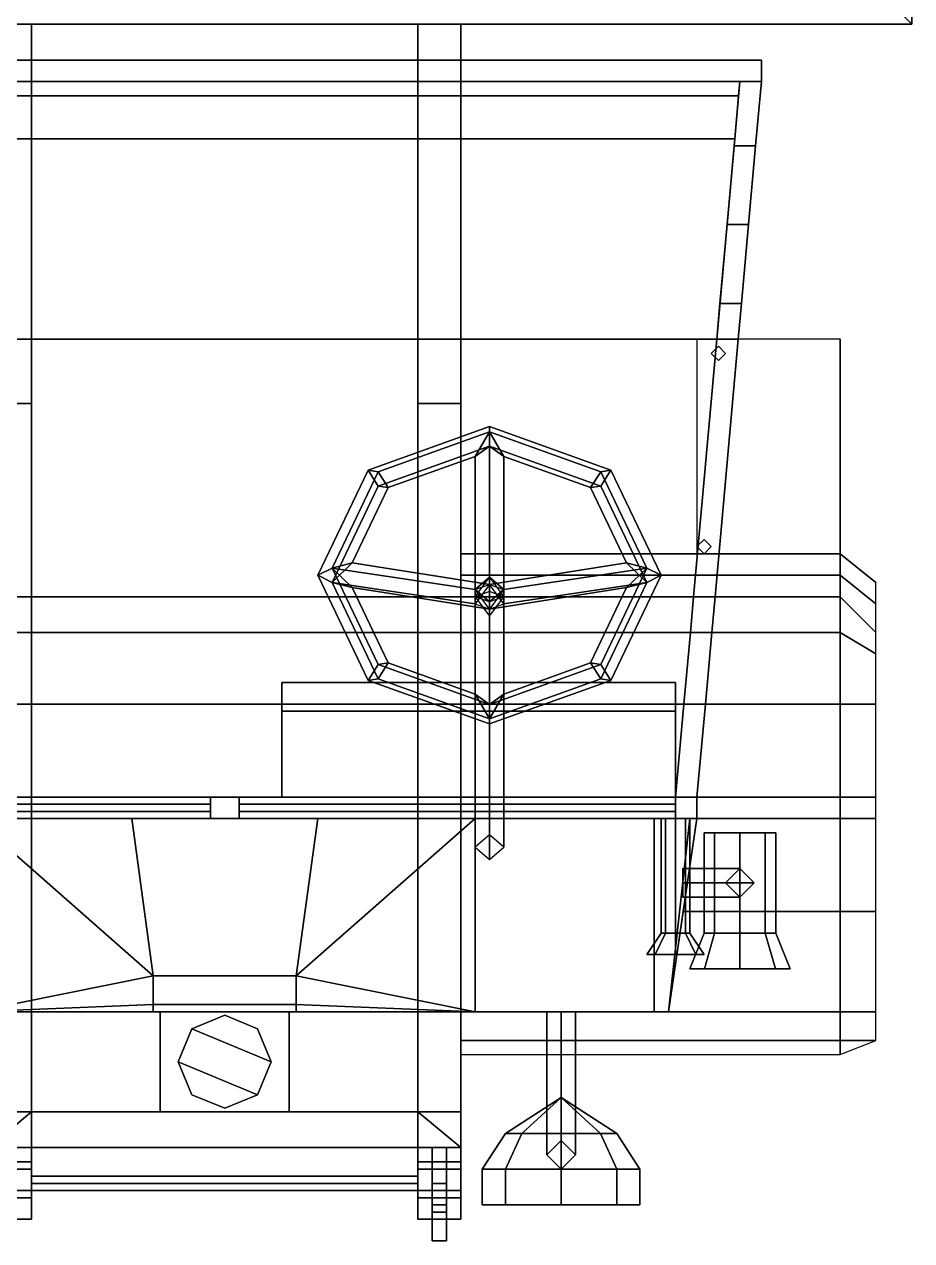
# Model space of a CAD drawing. Extents: x -0.99 to 0.99, y -2.52 to 2.51.
# Drawn here: x -0.28 to 0.96, y -2.52 to -0.82 of the extents above; entities that cross this region are included whole.
import ezdxf

# ---------------------------------------------------------------- set-up
doc = ezdxf.new("R2010")
doc.units = 0
doc.layers.get('0').update_dxf_attribs({"linetype": 'CONTINUOUS'})
doc.layers.add('FENDERS', color=1, linetype='CONTINUOUS')

msp = doc.modelspace()

# ---------------------------------------------------------------- linework, layer by layer
for points in [[(0.96, 2.43, 1.18), (0.96, -0.82, 1.18), (-0.96, -0.82, 1.18), (-0.96, 2.43, 1.18)], [(0.93, -0.79, 1.9), (0.96, -0.82, 1.9), (0.96, 2.43, 1.9), (0.93, 2.4, 1.9)], [(0.96, 2.43, 1.18), (0.96, 2.43, 1.9), (0.96, -0.82, 1.9), (0.96, -0.82, 1.18)], [(-0.93, -0.79, 1.9), (-0.96, -0.82, 1.9), (0.96, -0.82, 1.9), (0.93, -0.79, 1.9)], [(0.96, -0.82, 1.18), (0.96, -0.82, 1.9), (-0.96, -0.82, 1.9), (-0.96, -0.82, 1.18)], [(-0.33, -1.35, 0.63), (-0.33, -0.82, 0.67), (-0.27, -0.82, 0.67), (-0.27, -1.35, 0.63)], [(-0.27, -2.34, 0.77), (-0.27, -0.82, 0.77), (-0.33, -0.82, 0.77), (-0.33, -2.34, 0.77)], [(-0.27, -1.35, 0.63), (-0.27, -0.82, 0.67), (-0.27, -0.82, 0.77), (-0.27, -2.34, 0.77)], [(0.27, -0.82, 0.77), (0.27, -0.82, 0.67), (0.27, -1.35, 0.63), (0.27, -2.34, 0.77)], [(0.27, -1.35, 0.63), (0.27, -0.82, 0.67), (0.33, -0.82, 0.67), (0.33, -1.35, 0.63)], [(0.33, -2.34, 0.77), (0.33, -0.82, 0.77), (0.27, -0.82, 0.77), (0.27, -2.34, 0.77)], [(0.33, -1.35, 0.63), (0.33, -0.82, 0.67), (0.33, -0.82, 0.77), (0.33, -2.34, 0.77)], [(0.75, -0.87, 1.85), (0.75, -0.87, 1.15), (-0.75, -0.87, 1.15), (-0.75, -0.87, 1.85)], [(-0.75, -0.87, 1.85), (-0.75, -0.9, 1.85), (0.75, -0.9, 1.85), (0.75, -0.87, 1.85)], [(0.75, -0.9, 1.85), (0.75, -0.9, 1.15), (0.75, -0.87, 1.15), (0.75, -0.87, 1.85)], [(-0.75, -0.9, 1.85), (-0.72, -0.9, 1.82), (0.72, -0.9, 1.82), (0.75, -0.9, 1.85)], [(-0.72, -0.9, 1.82), (-0.7182, -0.92, 1.81), (0.7182, -0.92, 1.81), (0.72, -0.9, 1.82)], [(0.7119, -0.99, 1.54), (0.7419, -0.99, 1.54), (0.75, -0.9, 1.54), (0.72, -0.9, 1.54)], [(0.7182, -0.92, 1.81), (0.7128, -0.98, 1.7), (0.72, -0.9, 1.54), (0.72, -0.9, 1.82)], [(0.7128, -0.98, 1.54), (0.7128, -0.98, 1.54), (0.72, -0.9, 1.54), (0.7128, -0.98, 1.7)], [(0.72, -0.9, 1.54), (0.75, -0.9, 1.54), (0.75, -0.9, 1.85), (0.72, -0.9, 1.82)], [(0.7419, -0.99, 1.54), (0.7419, -0.99, 1.12), (0.75, -0.9, 1.15), (0.75, -0.9, 1.54)], [(-0.7182, -0.92, 1.81), (-0.7128, -0.98, 1.7), (0.7128, -0.98, 1.7), (0.7182, -0.92, 1.81)], [(-0.7128, -0.98, 1.7), (-0.7128, -0.98, 1.31), (0.7128, -0.98, 1.31), (0.7128, -0.98, 1.7)], [(-0.7128, -0.98, 1.31), (-0.6876, -1.26, 1.31), (0.6876, -1.26, 1.31), (0.7128, -0.98, 1.31)], [(0.702, -1.1, 1.54), (0.7128, -0.98, 1.31), (0.6876, -1.26, 1.31), (0.6921, -1.21, 1.54)], [(0.7119, -0.99, 1.54), (0.7128, -0.98, 1.31), (0.7128, -0.98, 1.31), (0.702, -1.1, 1.54)], [(0.7128, -0.98, 1.54), (0.7128, -0.98, 1.31), (0.7128, -0.98, 1.31), (0.7119, -0.99, 1.54)], [(0.702, -1.1, 1.54), (0.732, -1.1, 1.54), (0.7419, -0.99, 1.54), (0.7119, -0.99, 1.54)], [(0.732, -1.1, 1.54), (0.732, -1.1, 1.06), (0.7419, -0.99, 1.12), (0.7419, -0.99, 1.54)], [(0.6921, -1.21, 1.54), (0.7221, -1.21, 1.54), (0.732, -1.1, 1.54), (0.702, -1.1, 1.54)], [(0.7221, -1.21, 1.54), (0.7221, -1.21, 0.94), (0.732, -1.1, 1.06), (0.732, -1.1, 1.54)], [(0.6921, -1.21, 1.54), (0.6876, -1.26, 1.31), (0.6876, -1.26, 1.31), (0.6876, -1.26, 1.54)], [(0.6876, -1.26, 1.54), (0.7176, -1.26, 1.54), (0.7221, -1.21, 1.54), (0.6921, -1.21, 1.54)], [(0.7176, -1.26, 1.54), (0.7176, -1.26, 0.77), (0.7221, -1.21, 0.94), (0.7221, -1.21, 1.54)], [(-0.6552, -1.62, 0.87), (0.6552, -1.62, 0.87), (0.6876, -1.26, 0.87), (-0.6876, -1.26, 0.87)], [(-0.6876, -1.26, 0.87), (0.6876, -1.26, 0.87), (0.6876, -1.26, 1.31), (-0.6876, -1.26, 1.31)], [(0.6876, -1.26, 1.54), (0.6876, -1.26, 0.87), (0.6552, -1.62, 0.87), (0.6552, -1.62, 1.54)], [(0.6552, -1.62, 1.54), (0.6852, -1.62, 1.54), (0.7176, -1.26, 1.54), (0.6876, -1.26, 1.54)], [(0.6852, -1.62, 1.54), (0.6852, -1.62, 0.77), (0.7176, -1.26, 0.77), (0.7176, -1.26, 1.54)], [(-0.33, -2.39, 0.63), (-0.33, -1.35, 0.63), (-0.27, -1.35, 0.63), (-0.27, -2.34, 0.63)], [(0.27, -2.34, 0.77), (0.27, -1.35, 0.63), (0.27, -2.34, 0.63), (0.27, -2.34, 0.77)], [(0.27, -2.34, 0.63), (0.27, -1.35, 0.63), (0.33, -1.35, 0.63), (0.33, -2.39, 0.63)], [(0.33, -2.39, 0.63), (0.33, -1.35, 0.63), (0.33, -2.34, 0.77), (0.33, -2.39, 0.72)], [(0.2003, -1.443, 1.6651), (0.2144, -1.4453, 1.6895), (0.37, -1.3895, 1.6573), (0.37, -1.3822, 1.63)], [(0.2144, -1.4653, 1.6549), (0.2003, -1.443, 1.6651), (0.37, -1.3822, 1.63), (0.37, -1.4095, 1.6227)], [(0.2144, -1.4453, 1.6895), (0.2286, -1.4675, 1.6793), (0.35, -1.424, 1.6541), (0.37, -1.3895, 1.6573)], [(0.35, -1.62, 1.698), (0.37, -1.5927, 1.7054), (0.37, -1.3895, 1.6573), (0.35, -1.424, 1.6541)], [(0.37, -1.3822, 1.63), (0.37, -1.3895, 1.6573), (0.5256, -1.4453, 1.6895), (0.5397, -1.443, 1.6651)], [(0.37, -1.4095, 1.6227), (0.37, -1.3822, 1.63), (0.5397, -1.443, 1.6651), (0.5256, -1.4653, 1.6549)], [(0.37, -1.3895, 1.6573), (0.39, -1.424, 1.6541), (0.5114, -1.4675, 1.6793), (0.5256, -1.4453, 1.6895)], [(0.37, -1.5927, 1.7054), (0.39, -1.62, 1.698), (0.39, -1.424, 1.6541), (0.37, -1.3895, 1.6573)], [(0.2286, -1.4675, 1.6793), (0.2144, -1.4653, 1.6549), (0.37, -1.4095, 1.6227), (0.35, -1.424, 1.6541)], [(0.37, -1.6127, 1.6707), (0.35, -1.62, 1.698), (0.35, -1.424, 1.6541), (0.37, -1.4095, 1.6227)], [(0.39, -1.424, 1.6541), (0.37, -1.4095, 1.6227), (0.5256, -1.4653, 1.6549), (0.5114, -1.4675, 1.6793)], [(0.39, -1.62, 1.698), (0.37, -1.6127, 1.6707), (0.37, -1.4095, 1.6227), (0.39, -1.424, 1.6541)], [(0.13, -1.59, 1.75), (0.15, -1.58, 1.7673), (0.2144, -1.4453, 1.6895), (0.2003, -1.443, 1.6651)], [(0.15, -1.6, 1.7327), (0.13, -1.59, 1.75), (0.2003, -1.443, 1.6651), (0.2144, -1.4653, 1.6549)], [(0.5397, -1.443, 1.6651), (0.5256, -1.4453, 1.6895), (0.59, -1.58, 1.7673), (0.61, -1.59, 1.75)], [(0.5256, -1.4653, 1.6549), (0.5397, -1.443, 1.6651), (0.61, -1.59, 1.75), (0.59, -1.6, 1.7327)], [(0.15, -1.58, 1.7673), (0.1783, -1.5727, 1.74), (0.2286, -1.4675, 1.6793), (0.2144, -1.4453, 1.6895)], [(0.5256, -1.4453, 1.6895), (0.5114, -1.4675, 1.6793), (0.5617, -1.5727, 1.74), (0.59, -1.58, 1.7673)], [(0.1783, -1.5727, 1.74), (0.15, -1.6, 1.7327), (0.2144, -1.4653, 1.6549), (0.2286, -1.4675, 1.6793)], [(0.5114, -1.4675, 1.6793), (0.5256, -1.4653, 1.6549), (0.59, -1.6, 1.7327), (0.5617, -1.5727, 1.74)], [(0.2003, -1.737, 1.8349), (0.2144, -1.7147, 1.8451), (0.15, -1.58, 1.7673), (0.13, -1.59, 1.75)], [(0.35, -1.61, 1.7154), (0.37, -1.6027, 1.688), (0.1783, -1.5727, 1.74), (0.15, -1.58, 1.7673)], [(0.37, -1.6027, 1.688), (0.35, -1.63, 1.6807), (0.15, -1.6, 1.7327), (0.1783, -1.5727, 1.74)], [(0.2144, -1.7147, 1.8451), (0.2286, -1.7125, 1.8207), (0.1783, -1.6073, 1.76), (0.15, -1.58, 1.7673)], [(0.37, -1.6373, 1.708), (0.35, -1.61, 1.7154), (0.15, -1.58, 1.7673), (0.1783, -1.6073, 1.76)], [(0.37, -1.6027, 1.688), (0.39, -1.61, 1.7154), (0.59, -1.58, 1.7673), (0.5617, -1.5727, 1.74)], [(0.39, -1.63, 1.6807), (0.37, -1.6027, 1.688), (0.5617, -1.5727, 1.74), (0.59, -1.6, 1.7327)], [(0.39, -1.61, 1.7154), (0.37, -1.6373, 1.708), (0.5617, -1.6073, 1.76), (0.59, -1.58, 1.7673)], [(0.59, -1.58, 1.7673), (0.5617, -1.6073, 1.76), (0.5114, -1.7125, 1.8207), (0.5256, -1.7147, 1.8451)], [(0.61, -1.59, 1.75), (0.59, -1.58, 1.7673), (0.5256, -1.7147, 1.8451), (0.5397, -1.737, 1.8349)], [(0.2144, -1.7347, 1.8105), (0.2003, -1.737, 1.8349), (0.13, -1.59, 1.75), (0.15, -1.6, 1.7327)], [(0.37, -1.9527, 1.0818), (0.35, -1.97, 1.0918), (0.35, -1.61, 1.7154), (0.37, -1.5927, 1.7054)], [(0.37, -1.6273, 1.7254), (0.39, -1.61, 1.7154), (0.37, -1.5927, 1.7054), (0.35, -1.61, 1.7154)], [(0.39, -1.97, 1.0918), (0.37, -1.9527, 1.0818), (0.37, -1.5927, 1.7054), (0.39, -1.61, 1.7154)], [(0.59, -1.6, 1.7327), (0.61, -1.59, 1.75), (0.5397, -1.737, 1.8349), (0.5256, -1.7347, 1.8105)], [(0.2286, -1.7125, 1.8207), (0.2144, -1.7347, 1.8105), (0.15, -1.6, 1.7327), (0.1783, -1.6073, 1.76)], [(0.35, -1.63, 1.6807), (0.37, -1.6373, 1.708), (0.1783, -1.6073, 1.76), (0.15, -1.6, 1.7327)], [(0.35, -1.97, 1.0918), (0.37, -1.9873, 1.1018), (0.37, -1.6273, 1.7254), (0.35, -1.61, 1.7154)], [(0.37, -1.6373, 1.708), (0.39, -1.63, 1.6807), (0.59, -1.6, 1.7327), (0.5617, -1.6073, 1.76)], [(0.37, -1.9873, 1.1018), (0.39, -1.97, 1.0918), (0.39, -1.61, 1.7154), (0.37, -1.6273, 1.7254)], [(0.5617, -1.6073, 1.76), (0.59, -1.6, 1.7327), (0.5256, -1.7347, 1.8105), (0.5114, -1.7125, 1.8207)], [(-0.6507, -1.67, 0.94), (0.6507, -1.67, 0.94), (0.6552, -1.62, 0.87), (-0.6552, -1.62, 0.87)], [(0.37, -1.6273, 1.7254), (0.35, -1.62, 1.698), (0.35, -1.756, 1.8459), (0.37, -1.7705, 1.8773)], [(0.35, -1.62, 1.698), (0.37, -1.6473, 1.6907), (0.37, -1.7905, 1.8427), (0.35, -1.756, 1.8459)], [(0.39, -1.62, 1.698), (0.37, -1.6273, 1.7254), (0.37, -1.7705, 1.8773), (0.39, -1.756, 1.8459)], [(0.37, -1.6473, 1.6907), (0.39, -1.62, 1.698), (0.39, -1.756, 1.8459), (0.37, -1.7905, 1.8427)], [(0.6552, -1.62, 1.54), (0.6552, -1.62, 0.87), (0.6507, -1.67, 0.94), (0.6507, -1.67, 1.54)], [(0.6507, -1.67, 1.54), (0.6807, -1.67, 1.54), (0.6852, -1.62, 1.54), (0.6552, -1.62, 1.54)], [(0.6807, -1.67, 1.54), (0.6807, -1.67, 0.87), (0.6852, -1.62, 0.77), (0.6852, -1.62, 1.54)], [(-0.6417, -1.77, 1.03), (0.6417, -1.77, 1.03), (0.6507, -1.67, 0.94), (-0.6507, -1.67, 0.94)], [(0.6507, -1.67, 1.54), (0.6507, -1.67, 0.94), (0.6417, -1.77, 1.03), (0.6417, -1.77, 1.54)], [(0.6417, -1.77, 1.54), (0.6717, -1.77, 1.54), (0.6807, -1.67, 1.54), (0.6507, -1.67, 1.54)], [(0.6717, -1.77, 1.54), (0.6717, -1.77, 0.96), (0.6807, -1.67, 0.87), (0.6807, -1.67, 1.54)], [(0.37, -1.7978, 1.87), (0.37, -1.7705, 1.8773), (0.2144, -1.7147, 1.8451), (0.2003, -1.737, 1.8349)], [(0.37, -1.7705, 1.8773), (0.35, -1.756, 1.8459), (0.2286, -1.7125, 1.8207), (0.2144, -1.7147, 1.8451)], [(0.35, -1.756, 1.8459), (0.37, -1.7905, 1.8427), (0.2144, -1.7347, 1.8105), (0.2286, -1.7125, 1.8207)], [(0.5256, -1.7147, 1.8451), (0.5114, -1.7125, 1.8207), (0.39, -1.756, 1.8459), (0.37, -1.7705, 1.8773)], [(0.5114, -1.7125, 1.8207), (0.5256, -1.7347, 1.8105), (0.37, -1.7905, 1.8427), (0.39, -1.756, 1.8459)], [(0.5397, -1.737, 1.8349), (0.5256, -1.7147, 1.8451), (0.37, -1.7705, 1.8773), (0.37, -1.7978, 1.87)], [(0.08, -1.74, 1.56), (0.08, -1.9, 1.54), (0.08, -1.9, 1.76), (0.08, -1.78, 1.76)], [(0.63, -1.78, 1.76), (0.63, -1.74, 1.56), (0.08, -1.74, 1.56), (0.08, -1.78, 1.76)], [(0.63, -1.74, 1.56), (0.63, -1.9, 1.54), (0.08, -1.9, 1.54), (0.08, -1.74, 1.56)], [(0.37, -1.7905, 1.8427), (0.37, -1.7978, 1.87), (0.2003, -1.737, 1.8349), (0.2144, -1.7347, 1.8105)], [(0.5256, -1.7347, 1.8105), (0.5397, -1.737, 1.8349), (0.37, -1.7978, 1.87), (0.37, -1.7905, 1.8427)], [(0.63, -1.9, 1.76), (0.63, -1.9, 1.54), (0.63, -1.74, 1.56), (0.63, -1.78, 1.76)], [(-0.63, -1.9, 1.1), (0.63, -1.9, 1.1), (0.6417, -1.77, 1.03), (-0.6417, -1.77, 1.03)], [(0.08, -1.78, 1.76), (0.08, -1.9, 1.76), (0.63, -1.9, 1.76), (0.63, -1.78, 1.76)], [(0.6417, -1.77, 1.54), (0.6417, -1.77, 1.03), (0.63, -1.9, 1.1), (0.63, -1.9, 1.54)], [(0.63, -1.9, 1.54), (0.66, -1.9, 1.54), (0.6717, -1.77, 1.54), (0.6417, -1.77, 1.54)], [(0.66, -1.9, 1.54), (0.66, -1.9, 1.03), (0.6717, -1.77, 0.96), (0.6717, -1.77, 1.54)], [(-0.66, -1.9, 1.76), (-0.66, -1.93, 1.76), (0.66, -1.93, 1.76), (0.66, -1.9, 1.76)], [(-0.66, -1.93, 2.21), (0.66, -1.93, 2.21), (0.66, -1.9, 2.21), (-0.66, -1.9, 2.21)], [(-0.66, -1.9, 2.21), (0.66, -1.9, 2.21), (0.63, -1.9, 2.18), (-0.63, -1.9, 2.18)], [(0.08, -1.9, 1.76), (0.08, -1.9, 1.54), (-0.66, -1.9, 1.54), (-0.66, -1.9, 1.76)], [(0.63, -1.9, 1.54), (0.63, -1.9, 1.1), (-0.63, -1.9, 1.1), (-0.63, -1.9, 1.54)], [(0.63, -1.9, 2.18), (0.63, -1.93, 2.18), (-0.63, -1.93, 2.18), (-0.63, -1.9, 2.18)], [(-0.63, -1.9, 1.89), (-0.02, -1.9, 1.89), (-0.02, -1.9, 1.87), (-0.63, -1.9, 1.87)], [(-0.02, -1.9, 1.87), (-0.02, -1.93, 1.87), (-0.63, -1.93, 1.87), (-0.63, -1.9, 1.87)], [(-0.63, -1.93, 1.89), (-0.02, -1.93, 1.89), (-0.02, -1.9, 1.89), (-0.63, -1.9, 1.89)], [(-0.02, -1.9, 1.76), (-0.02, -1.9, 2.18), (0.02, -1.9, 2.18), (0.02, -1.9, 1.76)], [(-0.02, -1.93, 1.89), (-0.02, -1.93, 2.18), (-0.02, -1.9, 2.18), (-0.02, -1.9, 1.89)], [(-0.02, -1.91, 1.76), (-0.02, -1.91, 1.87), (-0.02, -1.9, 1.87), (-0.02, -1.9, 1.76)], [(0.02, -1.9, 2.18), (0.02, -1.93, 2.18), (0.02, -1.93, 1.89), (0.02, -1.9, 1.89)], [(0.02, -1.93, 1.89), (0.63, -1.93, 1.89), (0.63, -1.9, 1.89), (0.02, -1.9, 1.89)], [(0.02, -1.9, 1.89), (0.63, -1.9, 1.89), (0.63, -1.9, 1.87), (0.02, -1.9, 1.87)], [(0.63, -1.9, 1.87), (0.63, -1.93, 1.87), (0.02, -1.93, 1.87), (0.02, -1.9, 1.87)], [(0.02, -1.9, 1.87), (0.02, -1.91, 1.87), (0.02, -1.91, 1.76), (0.02, -1.9, 1.76)], [(0.66, -1.9, 1.76), (0.66, -1.9, 1.54), (0.63, -1.9, 1.54), (0.63, -1.9, 1.76)], [(0.63, -1.9, 1.89), (0.63, -1.93, 1.89), (0.63, -1.93, 2.18), (0.63, -1.9, 2.18)], [(0.66, -1.9, 2.21), (0.66, -1.9, 1.76), (0.63, -1.9, 1.76), (0.63, -1.9, 2.18)], [(0.63, -1.9, 1.76), (0.63, -1.91, 1.76), (0.63, -1.91, 1.87), (0.63, -1.9, 1.87)], [(0.66, -1.93, 1.76), (0.66, -1.93, 1.04), (0.66, -1.9, 1.03), (0.66, -1.9, 1.76)], [(0.66, -1.93, 2.21), (0.66, -1.93, 1.76), (0.66, -1.9, 1.76), (0.66, -1.9, 2.21)], [(-0.63, -1.91, 1.87), (-0.02, -1.91, 1.87), (-0.02, -1.91, 1.76), (-0.63, -1.91, 1.76)], [(-0.63, -1.92, 1.76), (-0.02, -1.92, 1.76), (-0.02, -1.92, 1.87), (-0.63, -1.92, 1.87)], [(-0.02, -1.93, 1.76), (-0.02, -1.93, 1.87), (-0.02, -1.92, 1.87), (-0.02, -1.92, 1.76)], [(0.02, -1.91, 1.87), (0.63, -1.91, 1.87), (0.63, -1.91, 1.76), (0.02, -1.91, 1.76)], [(0.02, -1.92, 1.76), (0.63, -1.92, 1.76), (0.63, -1.92, 1.87), (0.02, -1.92, 1.87)], [(0.02, -1.92, 1.87), (0.02, -1.93, 1.87), (0.02, -1.93, 1.76), (0.02, -1.92, 1.76)], [(0.63, -1.92, 1.76), (0.63, -1.93, 1.76), (0.63, -1.93, 1.87), (0.63, -1.92, 1.87)], [(-0.66, -1.93, 1.76), (-0.66, -1.93, 1.04), (0.66, -1.93, 1.04), (0.66, -1.93, 1.76)], [(-0.63, -1.93, 2.18), (0.63, -1.93, 2.18), (0.66, -1.93, 2.21), (-0.66, -1.93, 2.21)], [(-0.63, -1.93, 1.87), (-0.02, -1.93, 1.87), (-0.02, -1.93, 1.89), (-0.63, -1.93, 1.89)], [(-0.35, -1.93, 1.72), (-0.35, -1.93, 1.72), (-0.1, -2.15, 1.74), (-0.13, -1.93, 1.75)], [(-0.35, -1.93, 1.72), (-0.35, -1.93, 1.72), (-0.35, -2.2, 1.67), (-0.1, -2.15, 1.74)], [(-0.13, -1.93, 1.75), (-0.1, -2.15, 1.74), (0.1, -2.15, 1.74), (0.13, -1.93, 1.75)], [(0.02, -1.93, 1.76), (0.02, -1.93, 2.18), (-0.02, -1.93, 2.18), (-0.02, -1.93, 1.76)], [(0.02, -1.93, 1.87), (0.63, -1.93, 1.87), (0.63, -1.93, 1.89), (0.02, -1.93, 1.89)], [(0.13, -1.93, 1.75), (0.1, -2.15, 1.74), (0.35, -1.93, 1.72)], [(0.1, -2.15, 1.74), (0.35, -2.2, 1.67), (0.35, -1.93, 1.72)], [(0.35, -2.2, 1.67), (0.6, -2.2, 1.62), (0.6, -1.93, 1.66), (0.35, -1.93, 1.72)], [(0.6, -2.2, 1.62), (0.62, -2.2, 1.57), (0.65, -1.93, 1.61), (0.6, -1.93, 1.66)], [(0.6159, -1.93, 1.7441), (0.61, -1.93, 1.73), (0.61, -2.09, 1.73), (0.6159, -2.09, 1.7441)], [(0.61, -1.93, 1.73), (0.6159, -1.93, 1.7159), (0.6159, -2.09, 1.7159), (0.61, -2.09, 1.73)], [(0.63, -1.93, 1.75), (0.6159, -1.93, 1.7441), (0.6159, -2.09, 1.7441), (0.63, -2.09, 1.75)], [(0.6159, -1.93, 1.7159), (0.63, -1.93, 1.71), (0.63, -2.09, 1.71), (0.6159, -2.09, 1.7159)], [(0.62, -2.2, 1.57), (0.62, -2.2, 1.06), (0.6407, -2.06, 1.06), (0.66, -1.93, 1.57)], [(0.62, -2.2, 1.57), (0.62, -2.2, 1.57), (0.66, -1.93, 1.57), (0.65, -1.93, 1.61)], [(0.63, -1.93, 2.18), (0.63, -1.93, 1.76), (0.66, -1.93, 1.76), (0.66, -1.93, 2.21)], [(0.6441, -1.93, 1.7441), (0.63, -1.93, 1.75), (0.63, -2.09, 1.75), (0.6441, -2.09, 1.7441)], [(0.63, -1.93, 1.71), (0.6441, -1.93, 1.7159), (0.6441, -2.09, 1.7159), (0.63, -2.09, 1.71)], [(0.66, -1.93, 1.57), (0.6407, -2.06, 1.06), (0.66, -1.93, 1.04), (0.66, -1.93, 1.57)], [(0.65, -1.93, 1.73), (0.6441, -1.93, 1.7441), (0.6441, -2.09, 1.7441), (0.65, -2.09, 1.73)], [(0.6441, -1.93, 1.7159), (0.65, -1.93, 1.73), (0.65, -2.09, 1.73), (0.6441, -2.09, 1.7159)], [(0.77, -1.95, 1.52), (0.6846, -1.95, 1.4846), (0.67, -1.95, 1.52), (0.7554, -1.95, 1.5554)], [(0.7554, -1.95, 1.5554), (0.67, -1.95, 1.52), (0.6846, -1.95, 1.5554), (0.72, -1.95, 1.57)], [(0.67, -1.95, 1.52), (0.6846, -1.95, 1.4846), (0.6846, -2.09, 1.4846), (0.67, -2.09, 1.52)], [(0.6846, -1.95, 1.5554), (0.67, -1.95, 1.52), (0.67, -2.09, 1.52), (0.6846, -2.09, 1.5554)], [(0.7554, -1.95, 1.4846), (0.72, -1.95, 1.47), (0.6846, -1.95, 1.4846), (0.77, -1.95, 1.52)], [(0.6846, -1.95, 1.4846), (0.72, -1.95, 1.47), (0.72, -2.09, 1.47), (0.6846, -2.09, 1.4846)], [(0.72, -1.95, 1.57), (0.6846, -1.95, 1.5554), (0.6846, -2.09, 1.5554), (0.72, -2.09, 1.57)], [(0.72, -1.95, 1.47), (0.7554, -1.95, 1.4846), (0.7554, -2.09, 1.4846), (0.72, -2.09, 1.47)], [(0.7554, -1.95, 1.5554), (0.72, -1.95, 1.57), (0.72, -2.09, 1.57), (0.7554, -2.09, 1.5554)], [(0.7554, -1.95, 1.4846), (0.77, -1.95, 1.52), (0.77, -2.09, 1.52), (0.7554, -2.09, 1.4846)], [(0.77, -1.95, 1.52), (0.7554, -1.95, 1.5554), (0.7554, -2.09, 1.5554), (0.77, -2.09, 1.52)], [(0.64, -2.02, 1.41), (0.64, -2, 1.43), (0.72, -2, 1.43), (0.74, -2.02, 1.41)], [(0.64, -2, 1.43), (0.64, -2.02, 1.45), (0.7, -2.02, 1.45), (0.72, -2, 1.43)], [(0.72, -2, 1.43), (0.7, -2.02, 1.45), (0.7, -2.02, 1.49), (0.72, -2, 1.47)], [(0.74, -2.02, 1.41), (0.72, -2, 1.43), (0.72, -2, 1.47), (0.74, -2.02, 1.49)], [(0.64, -2.04, 1.43), (0.64, -2.02, 1.41), (0.74, -2.02, 1.41), (0.72, -2.04, 1.43)], [(0.64, -2.02, 1.45), (0.64, -2.04, 1.43), (0.72, -2.04, 1.43), (0.7, -2.02, 1.45)], [(0.7, -2.02, 1.45), (0.72, -2.04, 1.43), (0.72, -2.04, 1.47), (0.7, -2.02, 1.49)], [(0.72, -2.04, 1.43), (0.74, -2.02, 1.41), (0.74, -2.02, 1.49), (0.72, -2.04, 1.47)], [(0.6017, -2.12, 1.7017), (0.59, -2.12, 1.73), (0.61, -2.09, 1.73), (0.6159, -2.09, 1.7159)], [(0.59, -2.12, 1.73), (0.6017, -2.12, 1.7583), (0.6159, -2.09, 1.7441), (0.61, -2.09, 1.73)], [(0.63, -2.12, 1.69), (0.6017, -2.12, 1.7017), (0.6159, -2.09, 1.7159), (0.63, -2.09, 1.71)], [(0.6017, -2.12, 1.7583), (0.63, -2.12, 1.77), (0.63, -2.09, 1.75), (0.6159, -2.09, 1.7441)], [(0.6583, -2.12, 1.7017), (0.63, -2.12, 1.69), (0.63, -2.09, 1.71), (0.6441, -2.09, 1.7159)], [(0.63, -2.12, 1.77), (0.6583, -2.12, 1.7583), (0.6441, -2.09, 1.7441), (0.63, -2.09, 1.75)], [(0.67, -2.12, 1.73), (0.6583, -2.12, 1.7017), (0.6441, -2.09, 1.7159), (0.65, -2.09, 1.73)], [(0.6583, -2.12, 1.7583), (0.67, -2.12, 1.73), (0.65, -2.09, 1.73), (0.6441, -2.09, 1.7441)], [(0.65, -2.14, 1.52), (0.6705, -2.14, 1.5695), (0.6846, -2.09, 1.5554), (0.67, -2.09, 1.52)], [(0.6705, -2.14, 1.4705), (0.65, -2.14, 1.52), (0.67, -2.09, 1.52), (0.6846, -2.09, 1.4846)], [(0.6705, -2.14, 1.5695), (0.72, -2.14, 1.59), (0.72, -2.09, 1.57), (0.6846, -2.09, 1.5554)], [(0.72, -2.14, 1.45), (0.6705, -2.14, 1.4705), (0.6846, -2.09, 1.4846), (0.72, -2.09, 1.47)], [(0.72, -2.14, 1.59), (0.7695, -2.14, 1.5695), (0.7554, -2.09, 1.5554), (0.72, -2.09, 1.57)], [(0.7695, -2.14, 1.4705), (0.72, -2.14, 1.45), (0.72, -2.09, 1.47), (0.7554, -2.09, 1.4846)], [(0.7695, -2.14, 1.5695), (0.79, -2.14, 1.52), (0.77, -2.09, 1.52), (0.7554, -2.09, 1.5554)], [(0.79, -2.14, 1.52), (0.7695, -2.14, 1.4705), (0.7554, -2.09, 1.4846), (0.77, -2.09, 1.52)], [(0.59, -2.12, 1.73), (0.6583, -2.12, 1.7583), (0.63, -2.12, 1.77), (0.6017, -2.12, 1.7583)], [(0.6017, -2.12, 1.7017), (0.67, -2.12, 1.73), (0.6583, -2.12, 1.7583), (0.59, -2.12, 1.73)], [(0.63, -2.12, 1.69), (0.6583, -2.12, 1.7017), (0.67, -2.12, 1.73), (0.6017, -2.12, 1.7017)], [(0.6705, -2.14, 1.4705), (0.79, -2.14, 1.52), (0.7695, -2.14, 1.5695), (0.65, -2.14, 1.52)], [(0.65, -2.14, 1.52), (0.7695, -2.14, 1.5695), (0.72, -2.14, 1.59), (0.6705, -2.14, 1.5695)], [(0.72, -2.14, 1.45), (0.7695, -2.14, 1.4705), (0.79, -2.14, 1.52), (0.6705, -2.14, 1.4705)], [(-0.1, -2.19, 1.71), (-0.1, -2.15, 1.74), (-0.35, -2.2, 1.67)], [(0.1, -2.19, 1.71), (0.1, -2.15, 1.74), (-0.1, -2.15, 1.74), (-0.1, -2.19, 1.71)], [(0.35, -2.2, 1.67), (0.35, -2.2, 1.67), (0.1, -2.15, 1.74), (0.1, -2.19, 1.71)], [(-0.1, -2.2, 1.7), (-0.1, -2.19, 1.71), (-0.35, -2.2, 1.67)], [(0.1, -2.2, 1.7), (0.1, -2.19, 1.71), (-0.1, -2.19, 1.71), (-0.1, -2.2, 1.7)], [(0.35, -2.2, 1.67), (0.35, -2.2, 1.67), (0.1, -2.19, 1.71), (0.1, -2.2, 1.7)], [(-0.62, -2.2, 1.57), (-0.33, -2.2, 1.47), (-0.27, -2.2, 1.5), (-0.6, -2.2, 1.62)], [(-0.6, -2.2, 1.62), (-0.09, -2.2, 1.55), (0.09, -2.2, 1.55), (0.6, -2.2, 1.62)], [(-0.35, -2.2, 1.67), (-0.6, -2.2, 1.62), (0.6, -2.2, 1.62), (0.35, -2.2, 1.67)], [(-0.27, -2.2, 1.5), (-0.09, -2.2, 1.55), (-0.6, -2.2, 1.62)], [(-0.1, -2.2, 1.7), (-0.35, -2.2, 1.67), (0.35, -2.2, 1.67), (0.1, -2.2, 1.7)], [(0.33, -2.2, 0.75), (0.33, -2.34, 0.75), (-0.33, -2.34, 0.75), (-0.33, -2.2, 0.75)], [(-0.33, -2.2, 1.47), (-0.33, -2.34, 1.47), (-0.27, -2.34, 1.5), (-0.27, -2.2, 1.5)], [(-0.27, -2.34, 1.5), (-0.09, -2.34, 1.55), (-0.09, -2.2, 1.55), (-0.27, -2.2, 1.5)], [(-0.09, -2.2, 1.55), (-0.09, -2.34, 1.55), (0.09, -2.34, 1.55), (0.09, -2.2, 1.55)], [(0, -2.205, 1.55), (-0.046, -2.224, 1.55), (-0.046, -2.224, 1.59), (0, -2.205, 1.59)], [(-0.046, -2.224, 1.59), (0.065, -2.27, 1.59), (0.046, -2.224, 1.59), (0, -2.205, 1.59)], [(0.046, -2.224, 1.55), (0, -2.205, 1.55), (0, -2.205, 1.59), (0.046, -2.224, 1.59)], [(0.09, -2.2, 1.55), (0.09, -2.34, 1.55), (0.27, -2.34, 1.5), (0.27, -2.2, 1.5)], [(0.6, -2.2, 1.62), (0.09, -2.2, 1.55), (0.27, -2.2, 1.5), (0.6, -2.2, 1.62)], [(0.27, -2.34, 1.5), (0.33, -2.34, 1.47), (0.33, -2.2, 1.47), (0.27, -2.2, 1.5)], [(0.27, -2.2, 1.5), (0.33, -2.2, 1.47), (0.62, -2.2, 1.57), (0.6, -2.2, 1.62)], [(0.33, -2.34, 1.47), (0.33, -2.34, 0.75), (0.33, -2.2, 0.75), (0.33, -2.2, 1.47)], [(0.33, -2.2, 1.47), (0.33, -2.2, 0.77), (0.62, -2.2, 0.77), (0.62, -2.2, 1.57)], [(0.45, -2.4, 0.92), (0.47, -2.38, 0.94), (0.47, -2.2, 0.94), (0.45, -2.2, 0.92)], [(0.47, -2.42, 0.9), (0.45, -2.4, 0.92), (0.45, -2.2, 0.92), (0.47, -2.2, 0.9)], [(0.47, -2.38, 0.94), (0.49, -2.4, 0.92), (0.49, -2.2, 0.92), (0.47, -2.2, 0.94)], [(0.49, -2.4, 0.92), (0.47, -2.42, 0.9), (0.47, -2.2, 0.9), (0.49, -2.2, 0.92)], [(-0.046, -2.224, 1.55), (-0.065, -2.27, 1.55), (-0.065, -2.27, 1.59), (-0.046, -2.224, 1.59)], [(-0.065, -2.27, 1.59), (0.046, -2.316, 1.59), (0.065, -2.27, 1.59), (-0.046, -2.224, 1.59)], [(0.065, -2.27, 1.55), (0.046, -2.224, 1.55), (0.046, -2.224, 1.59), (0.065, -2.27, 1.59)], [(-0.065, -2.27, 1.55), (-0.046, -2.316, 1.55), (-0.046, -2.316, 1.59), (-0.065, -2.27, 1.59)], [(-0.046, -2.316, 1.59), (0, -2.335, 1.59), (0.046, -2.316, 1.59), (-0.065, -2.27, 1.59)], [(0.046, -2.316, 1.55), (0.065, -2.27, 1.55), (0.065, -2.27, 1.59), (0.046, -2.316, 1.59)], [(-0.046, -2.316, 1.55), (0, -2.335, 1.55), (0, -2.335, 1.59), (-0.046, -2.316, 1.59)], [(0, -2.335, 1.55), (0.046, -2.316, 1.55), (0.046, -2.316, 1.59), (0, -2.335, 1.59)], [(0.47, -2.32, 1.14), (0.415, -2.37, 1.085), (0.3922, -2.37, 1.14), (0.47, -2.32, 1.14)], [(0.47, -2.32, 1.14), (0.3922, -2.37, 1.14), (0.415, -2.37, 1.195), (0.47, -2.32, 1.14)], [(0.47, -2.32, 1.14), (0.47, -2.37, 1.0622), (0.415, -2.37, 1.085), (0.47, -2.32, 1.14)], [(0.47, -2.32, 1.14), (0.415, -2.37, 1.195), (0.47, -2.37, 1.2178), (0.47, -2.32, 1.14)], [(0.47, -2.32, 1.14), (0.525, -2.37, 1.085), (0.47, -2.37, 1.0622), (0.47, -2.32, 1.14)], [(0.47, -2.32, 1.14), (0.5478, -2.37, 1.14), (0.525, -2.37, 1.085), (0.47, -2.32, 1.14)], [(0.47, -2.32, 1.14), (0.525, -2.37, 1.195), (0.5478, -2.37, 1.14), (0.47, -2.32, 1.14)], [(0.47, -2.32, 1.14), (0.47, -2.37, 1.2178), (0.525, -2.37, 1.195), (0.47, -2.32, 1.14)], [(-0.33, -2.34, 0.8), (-0.33, -2.39, 0.8), (-0.27, -2.39, 0.8), (-0.27, -2.34, 0.8)], [(-0.27, -2.34, 0.8), (-0.27, -2.34, 0.77), (-0.33, -2.34, 0.77), (-0.33, -2.34, 0.8)], [(-0.33, -2.39, 0.63), (-0.27, -2.34, 0.63), (0.27, -2.34, 0.63), (0.33, -2.39, 0.63)], [(-0.33, -2.34, 1.47), (-0.33, -2.34, 0.75), (0.33, -2.34, 0.75), (0.33, -2.34, 1.47)], [(-0.27, -2.34, 1.5), (-0.33, -2.34, 1.47), (0.33, -2.34, 1.47), (0.27, -2.34, 1.5)], [(0.27, -2.34, 0.8), (0.27, -2.34, 0.63), (-0.27, -2.34, 0.63), (-0.27, -2.34, 0.8)], [(0.27, -2.39, 0.8), (0.27, -2.34, 0.8), (-0.27, -2.34, 0.8), (-0.27, -2.39, 0.8)], [(0.27, -2.34, 1.5), (0.09, -2.34, 1.55), (-0.09, -2.34, 1.55), (-0.27, -2.34, 1.5)], [(0.27, -2.34, 0.8), (0.27, -2.39, 0.8), (0.33, -2.39, 0.8), (0.33, -2.34, 0.8)], [(0.33, -2.34, 0.8), (0.33, -2.34, 0.77), (0.27, -2.34, 0.77), (0.27, -2.34, 0.8)], [(0.33, -2.39, 0.8), (0.33, -2.39, 0.72), (0.33, -2.34, 0.77), (0.33, -2.34, 0.8)], [(0.415, -2.37, 1.085), (0.3922, -2.42, 1.0622), (0.36, -2.42, 1.14), (0.3922, -2.37, 1.14)], [(0.3922, -2.37, 1.14), (0.36, -2.42, 1.14), (0.3922, -2.42, 1.2178), (0.415, -2.37, 1.195)], [(0.415, -2.37, 1.195), (0.3922, -2.42, 1.2178), (0.47, -2.42, 1.25), (0.47, -2.37, 1.2178)], [(0.47, -2.37, 1.0622), (0.47, -2.42, 1.03), (0.3922, -2.42, 1.0622), (0.415, -2.37, 1.085)], [(0.47, -2.38, 0.94), (0.45, -2.4, 0.92), (0.45, -2.4, 1.06), (0.47, -2.38, 1.06)], [(0.47, -2.37, 1.2178), (0.47, -2.42, 1.25), (0.5478, -2.42, 1.2178), (0.525, -2.37, 1.195)], [(0.525, -2.37, 1.085), (0.5478, -2.42, 1.0622), (0.47, -2.42, 1.03), (0.47, -2.37, 1.0622)], [(0.49, -2.4, 0.92), (0.47, -2.38, 0.94), (0.47, -2.38, 1.06), (0.49, -2.4, 1.06)], [(0.5478, -2.37, 1.14), (0.58, -2.42, 1.14), (0.5478, -2.42, 1.0622), (0.525, -2.37, 1.085)], [(0.525, -2.37, 1.195), (0.5478, -2.42, 1.2178), (0.58, -2.42, 1.14), (0.5478, -2.37, 1.14)], [(-0.33, -2.39, 0.72), (-0.33, -2.39, 0.63), (-0.27, -2.39, 0.63), (-0.27, -2.39, 0.72)], [(-0.27, -2.39, 0.72), (-0.27, -2.46, 0.75), (-0.33, -2.46, 0.75), (-0.33, -2.39, 0.72)], [(-0.27, -2.41, 1.27), (-0.27, -2.39, 0.8), (-0.33, -2.39, 0.8), (-0.33, -2.41, 1.27)], [(-0.27, -2.49, 0.8), (-0.27, -2.46, 0.75), (-0.27, -2.39, 0.72), (-0.27, -2.39, 0.8)], [(-0.27, -2.46, 1.27), (-0.27, -2.49, 0.8), (-0.27, -2.39, 0.8), (-0.27, -2.41, 1.27)], [(-0.27, -2.39, 0.8), (-0.27, -2.39, 0.63), (0.27, -2.39, 0.63), (0.27, -2.39, 0.8)], [(0.27, -2.39, 0.8), (0.27, -2.49, 0.8), (0.27, -2.46, 1.27), (0.27, -2.41, 1.27)], [(0.33, -2.41, 1.27), (0.33, -2.39, 0.8), (0.27, -2.39, 0.8), (0.27, -2.41, 1.27)], [(0.27, -2.39, 0.72), (0.27, -2.39, 0.63), (0.33, -2.39, 0.63), (0.33, -2.39, 0.72)], [(0.27, -2.39, 0.72), (0.27, -2.46, 0.75), (0.27, -2.49, 0.8), (0.27, -2.39, 0.8)], [(0.33, -2.39, 0.72), (0.33, -2.46, 0.75), (0.27, -2.46, 0.75), (0.27, -2.39, 0.72)], [(0.29, -2.39, 0.68), (0.29, -2.39, 0.63), (0.29, -2.47, 0.63), (0.29, -2.46, 0.68)], [(0.29, -2.47, 0.63), (0.29, -2.39, 0.63), (0.31, -2.39, 0.63), (0.31, -2.47, 0.63)], [(0.31, -2.46, 0.68), (0.31, -2.39, 0.68), (0.29, -2.39, 0.68), (0.29, -2.46, 0.68)], [(0.31, -2.47, 0.63), (0.31, -2.39, 0.63), (0.31, -2.39, 0.68), (0.31, -2.46, 0.68)], [(0.33, -2.46, 1.27), (0.33, -2.49, 0.8), (0.33, -2.39, 0.8), (0.33, -2.41, 1.27)], [(0.33, -2.49, 0.8), (0.33, -2.46, 0.75), (0.33, -2.39, 0.72), (0.33, -2.39, 0.8)], [(-0.27, -2.42, 1.29), (-0.27, -2.41, 1.27), (-0.33, -2.41, 1.27), (-0.33, -2.42, 1.29)], [(-0.27, -2.45, 1.29), (-0.27, -2.46, 1.27), (-0.27, -2.41, 1.27), (-0.27, -2.42, 1.29)], [(0.27, -2.41, 1.27), (0.27, -2.46, 1.27), (0.27, -2.45, 1.29), (0.27, -2.42, 1.29)], [(0.33, -2.42, 1.29), (0.33, -2.41, 1.27), (0.27, -2.41, 1.27), (0.27, -2.42, 1.29)], [(0.33, -2.45, 1.29), (0.33, -2.46, 1.27), (0.33, -2.41, 1.27), (0.33, -2.42, 1.29)], [(0.45, -2.4, 0.92), (0.47, -2.42, 0.9), (0.47, -2.42, 1.03), (0.45, -2.4, 1.06)], [(0.47, -2.42, 0.9), (0.49, -2.4, 0.92), (0.49, -2.4, 1.06), (0.47, -2.42, 1.03)], [(-0.33, -2.42, 1.29), (-0.33, -2.45, 1.29), (-0.27, -2.45, 1.29), (-0.27, -2.42, 1.29)], [(-0.27, -2.43, 1.23), (-0.27, -2.44, 1.24), (0.27, -2.44, 1.24), (0.27, -2.43, 1.23)], [(-0.27, -2.44, 1.22), (-0.27, -2.43, 1.23), (0.27, -2.43, 1.23), (0.27, -2.44, 1.22)], [(-0.27, -2.43, 1.11), (-0.27, -2.44, 1.12), (0.27, -2.44, 1.12), (0.27, -2.43, 1.11)], [(-0.27, -2.44, 1.1), (-0.27, -2.43, 1.11), (0.27, -2.43, 1.11), (0.27, -2.44, 1.1)], [(-0.27, -2.43, 1.01), (-0.27, -2.44, 1.02), (0.27, -2.44, 1.02), (0.27, -2.43, 1.01)], [(-0.27, -2.44, 1), (-0.27, -2.43, 1.01), (0.27, -2.43, 1.01), (0.27, -2.44, 1)], [(-0.27, -2.43, 0.9), (-0.27, -2.44, 0.91), (0.27, -2.44, 0.91), (0.27, -2.43, 0.9)], [(-0.27, -2.44, 0.89), (-0.27, -2.43, 0.9), (0.27, -2.43, 0.9), (0.27, -2.44, 0.89)], [(0.27, -2.42, 1.29), (0.27, -2.45, 1.29), (0.33, -2.45, 1.29), (0.33, -2.42, 1.29)], [(0.36, -2.42, 1.14), (0.3922, -2.42, 1.0622), (0.3922, -2.47, 1.0622), (0.36, -2.47, 1.14)], [(0.3922, -2.42, 1.2178), (0.36, -2.42, 1.14), (0.36, -2.47, 1.14), (0.3922, -2.47, 1.2178)], [(0.47, -2.42, 1.25), (0.3922, -2.42, 1.2178), (0.3922, -2.47, 1.2178), (0.47, -2.47, 1.25)], [(0.3922, -2.42, 1.0622), (0.47, -2.42, 1.03), (0.47, -2.47, 1.03), (0.3922, -2.47, 1.0622)], [(0.5478, -2.42, 1.2178), (0.47, -2.42, 1.25), (0.47, -2.47, 1.25), (0.5478, -2.47, 1.2178)], [(0.47, -2.42, 1.03), (0.5478, -2.42, 1.0622), (0.5478, -2.47, 1.0622), (0.47, -2.47, 1.03)], [(0.5478, -2.42, 1.0622), (0.58, -2.42, 1.14), (0.58, -2.47, 1.14), (0.5478, -2.47, 1.0622)], [(0.58, -2.42, 1.14), (0.5478, -2.42, 1.2178), (0.5478, -2.47, 1.2178), (0.58, -2.47, 1.14)], [(-0.27, -2.44, 1.24), (-0.27, -2.45, 1.23), (0.27, -2.45, 1.23), (0.27, -2.44, 1.24)], [(-0.27, -2.45, 1.23), (-0.27, -2.44, 1.22), (0.27, -2.44, 1.22), (0.27, -2.45, 1.23)], [(-0.27, -2.44, 1.12), (-0.27, -2.45, 1.11), (0.27, -2.45, 1.11), (0.27, -2.44, 1.12)], [(-0.27, -2.45, 1.11), (-0.27, -2.44, 1.1), (0.27, -2.44, 1.1), (0.27, -2.45, 1.11)], [(-0.27, -2.44, 1.02), (-0.27, -2.45, 1.01), (0.27, -2.45, 1.01), (0.27, -2.44, 1.02)], [(-0.27, -2.45, 1.01), (-0.27, -2.44, 1), (0.27, -2.44, 1), (0.27, -2.45, 1.01)], [(-0.27, -2.44, 0.91), (-0.27, -2.45, 0.9), (0.27, -2.45, 0.9), (0.27, -2.44, 0.91)], [(-0.27, -2.45, 0.9), (-0.27, -2.44, 0.89), (0.27, -2.44, 0.89), (0.27, -2.45, 0.9)], [(0.29, -2.46, 0.72), (0.29, -2.49, 0.74), (0.29, -2.46, 0.74), (0.29, -2.44, 0.72)], [(0.29, -2.44, 0.72), (0.29, -2.46, 0.74), (0.31, -2.46, 0.74), (0.31, -2.44, 0.72)], [(0.31, -2.44, 0.72), (0.31, -2.46, 0.72), (0.29, -2.46, 0.72), (0.29, -2.44, 0.72)], [(0.31, -2.46, 0.74), (0.31, -2.49, 0.74), (0.31, -2.46, 0.72), (0.31, -2.44, 0.72)], [(-0.33, -2.45, 1.29), (-0.33, -2.46, 1.27), (-0.27, -2.46, 1.27), (-0.27, -2.45, 1.29)], [(-0.33, -2.49, 0.8), (-0.33, -2.46, 0.75), (-0.27, -2.46, 0.75), (-0.27, -2.49, 0.8)], [(-0.33, -2.46, 1.27), (-0.33, -2.49, 0.8), (-0.27, -2.49, 0.8), (-0.27, -2.46, 1.27)], [(0.27, -2.45, 1.29), (0.27, -2.46, 1.27), (0.33, -2.46, 1.27), (0.33, -2.45, 1.29)], [(0.27, -2.46, 1.27), (0.27, -2.49, 0.8), (0.33, -2.49, 0.8), (0.33, -2.46, 1.27)], [(0.27, -2.49, 0.8), (0.27, -2.46, 0.75), (0.33, -2.46, 0.75), (0.33, -2.49, 0.8)], [(0.29, -2.46, 0.68), (0.29, -2.47, 0.63), (0.29, -2.52, 0.66), (0.29, -2.48, 0.69)], [(0.29, -2.46, 0.74), (0.29, -2.49, 0.74), (0.31, -2.49, 0.74), (0.31, -2.46, 0.74)], [(0.29, -2.48, 0.71), (0.29, -2.52, 0.7), (0.29, -2.49, 0.74), (0.29, -2.46, 0.72)], [(0.31, -2.46, 0.72), (0.31, -2.48, 0.71), (0.29, -2.48, 0.71), (0.29, -2.46, 0.72)], [(0.31, -2.48, 0.69), (0.31, -2.46, 0.68), (0.29, -2.46, 0.68), (0.29, -2.48, 0.69)], [(0.31, -2.52, 0.66), (0.31, -2.47, 0.63), (0.31, -2.46, 0.68), (0.31, -2.48, 0.69)], [(0.31, -2.49, 0.74), (0.31, -2.52, 0.7), (0.31, -2.48, 0.71), (0.31, -2.46, 0.72)], [(0.29, -2.52, 0.66), (0.29, -2.47, 0.63), (0.31, -2.47, 0.63), (0.31, -2.52, 0.66)], [(0.29, -2.48, 0.69), (0.29, -2.52, 0.66), (0.29, -2.52, 0.7), (0.29, -2.48, 0.71)], [(0.31, -2.48, 0.71), (0.31, -2.48, 0.69), (0.29, -2.48, 0.69), (0.29, -2.48, 0.71)], [(0.31, -2.52, 0.7), (0.31, -2.52, 0.66), (0.31, -2.48, 0.69), (0.31, -2.48, 0.71)], [(0.47, -2.47, 1.25), (0.3922, -2.47, 1.2178), (0.36, -2.47, 1.14), (0.5478, -2.47, 1.2178)], [(0.5478, -2.47, 1.2178), (0.36, -2.47, 1.14), (0.3922, -2.47, 1.0622), (0.58, -2.47, 1.14)], [(0.58, -2.47, 1.14), (0.3922, -2.47, 1.0622), (0.47, -2.47, 1.03), (0.5478, -2.47, 1.0622)], [(0.29, -2.49, 0.74), (0.29, -2.52, 0.7), (0.31, -2.52, 0.7), (0.31, -2.49, 0.74)], [(0.29, -2.52, 0.7), (0.29, -2.52, 0.66), (0.31, -2.52, 0.66), (0.31, -2.52, 0.7)]]:
    msp.add_3dface(points)
at = {"layer": 'FENDERS'}
for points in [[(0.66, -1.26, 0.56), (0.66, -1.56, 0.56), (0.86, -1.56, 0.56), (0.86, -1.26, 0.56)], [(0.69, -1.27, 0.56), (0.68, -1.28, 0.56), (0.68, -1.28, 0.77), (0.69, -1.27, 0.77)], [(0.7, -1.28, 0.56), (0.69, -1.27, 0.56), (0.69, -1.27, 0.77), (0.7, -1.28, 0.77)], [(0.86, -1.26, 0.54), (0.86, -1.26, 0.56), (0.86, -1.56, 0.56), (0.86, -1.56, 0.54)], [(0.68, -1.28, 0.56), (0.69, -1.29, 0.56), (0.69, -1.29, 0.77), (0.68, -1.28, 0.77)], [(0.69, -1.29, 0.56), (0.7, -1.28, 0.56), (0.7, -1.28, 0.77), (0.69, -1.29, 0.77)], [(0.67, -1.54, 0.56), (0.66, -1.55, 0.56), (0.66, -1.55, 0.77), (0.67, -1.54, 0.77)], [(0.68, -1.55, 0.56), (0.67, -1.54, 0.56), (0.67, -1.54, 0.77), (0.68, -1.55, 0.77)], [(0.33, -1.56, 0.57), (0.33, -1.59, 0.67), (0.86, -1.59, 0.67), (0.86, -1.56, 0.57)], [(0.33, -1.56, 0.56), (0.33, -1.56, 0.57), (0.86, -1.56, 0.57), (0.86, -1.56, 0.56)], [(0.66, -1.55, 0.56), (0.67, -1.56, 0.56), (0.67, -1.56, 0.77), (0.66, -1.55, 0.77)], [(0.67, -1.56, 0.56), (0.68, -1.55, 0.56), (0.68, -1.55, 0.77), (0.67, -1.56, 0.77)], [(0.86, -1.56, 0.57), (0.86, -1.59, 0.67), (0.91, -1.63, 0.67), (0.91, -1.6, 0.57)], [(0.86, -1.56, 0.54), (0.86, -1.56, 0.57), (0.91, -1.6, 0.57), (0.91, -1.6, 0.56)], [(0.33, -1.59, 0.67), (0.33, -1.62, 0.77), (0.86, -1.62, 0.77), (0.86, -1.59, 0.67)], [(0.86, -1.59, 0.67), (0.86, -1.62, 0.77), (0.91, -1.67, 0.77), (0.91, -1.63, 0.67)], [(0.6852, -1.62, 0.77), (0.6807, -1.67, 0.87), (0.86, -1.67, 0.87), (0.86, -1.62, 0.77)], [(0.86, -1.62, 0.77), (0.86, -1.67, 0.87), (0.91, -1.7, 0.82), (0.91, -1.67, 0.77)], [(0.6807, -1.67, 0.87), (0.6717, -1.77, 0.96), (0.86, -1.77, 0.96), (0.86, -1.67, 0.87)], [(0.86, -1.67, 0.87), (0.86, -1.77, 0.96), (0.91, -1.77, 0.9), (0.91, -1.7, 0.82)], [(0.6717, -1.77, 0.96), (0.66, -1.9, 1.03), (0.86, -1.9, 1.03), (0.86, -1.77, 0.96)], [(0.86, -1.77, 0.96), (0.86, -1.9, 1.03), (0.91, -1.9, 0.98), (0.91, -1.77, 0.9)], [(0.66, -1.9, 1.03), (0.66, -1.93, 1.04), (0.86, -1.93, 1.04), (0.86, -1.9, 1.03)], [(0.86, -1.9, 1.03), (0.86, -1.93, 1.04), (0.91, -1.93, 0.99), (0.91, -1.9, 0.98)], [(0.66, -1.93, 1.04), (0.6407, -2.06, 1.06), (0.86, -2.06, 1.06), (0.86, -1.93, 1.04)], [(0.86, -1.93, 1.04), (0.86, -2.06, 1.06), (0.91, -2.06, 1.01), (0.91, -1.93, 0.99)], [(0.6407, -2.06, 1.06), (0.62, -2.2, 1.06), (0.86, -2.2, 1.06), (0.86, -2.06, 1.06)], [(0.86, -2.06, 1.06), (0.86, -2.2, 1.06), (0.91, -2.2, 1.01), (0.91, -2.06, 1.01)], [(0.33, -2.2, 1.06), (0.33, -2.24, 1.06), (0.86, -2.24, 1.06), (0.86, -2.2, 1.06)], [(0.86, -2.2, 1.06), (0.86, -2.24, 1.06), (0.91, -2.24, 1.03), (0.91, -2.2, 1.01)], [(0.33, -2.24, 1.06), (0.33, -2.26, 1.05), (0.86, -2.26, 1.05), (0.86, -2.24, 1.06)], [(0.86, -2.24, 1.06), (0.86, -2.26, 1.05), (0.86, -2.26, 1.05), (0.91, -2.24, 1.03)]]:
    msp.add_3dface(points, dxfattribs=at)

doc.saveas('drawing.dxf')
